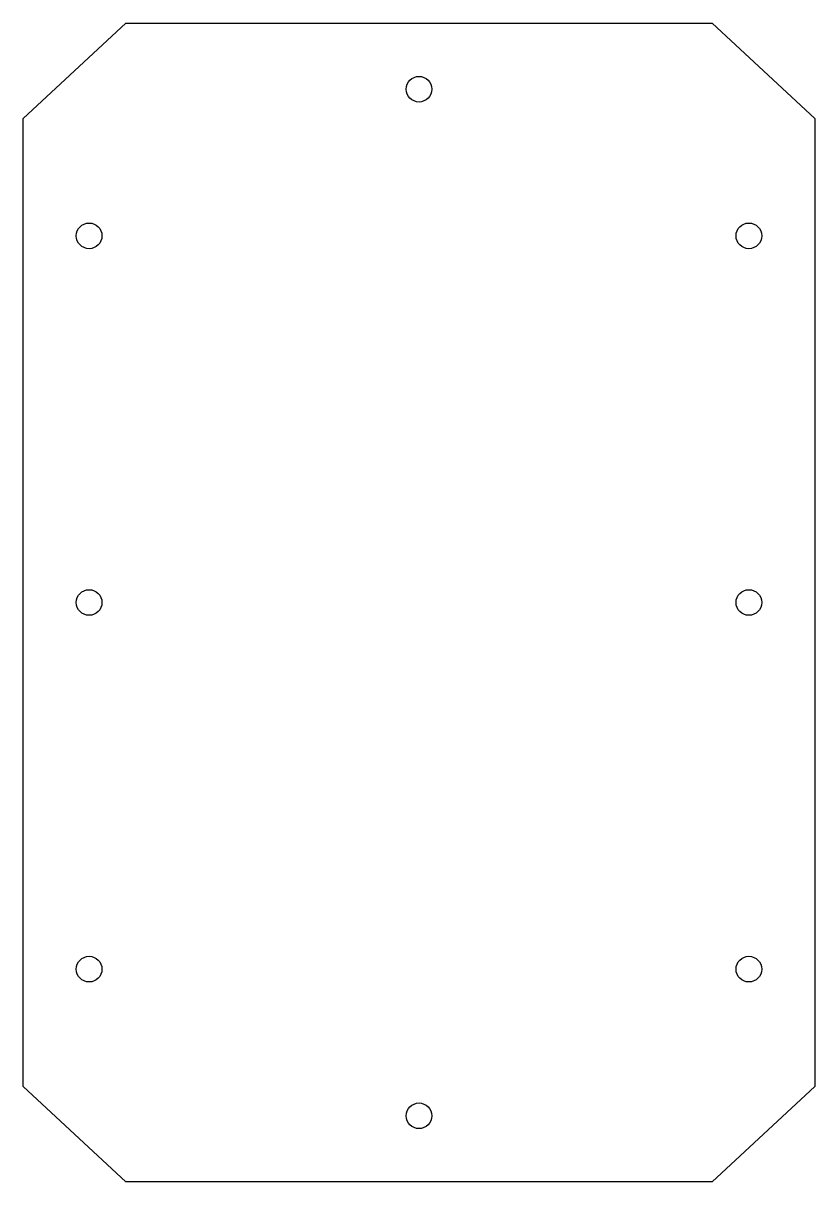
# Model space of a CAD drawing. Header units: millimetres. Extents: x -54 to 54, y -79 to 79.
import ezdxf

# ---------------------------------------------------------------- set-up
doc = ezdxf.new("R2010")
doc.units = ezdxf.units.MM
doc.layers.add('Board', color=18, linetype='Continuous', lineweight=25, true_color=0x000000)
doc.layers.add('Drill holes', color=18, linetype='Continuous', lineweight=25, true_color=0x000000)

msp = doc.modelspace()

# ---------------------------------------------------------------- linework, layer by layer
at = {"layer": 'Board'}
for p, q in [((-54, 66), (-40, 79)), ((-40, 79), (40, 79)), ((40, 79), (54, 66)), ((-54, -66), (-54, 66)), ((54, 66), (54, -66)), ((-40, -79), (-54, -66)), ((54, -66), (40, -79)), ((40, -79), (-40, -79))]:
    msp.add_line(p, q, dxfattribs=at)
at = {"layer": 'Drill holes'}
for centre in [(0, 70), (-45, 50), (45, 50), (-45, 0), (45, 0), (-45, -50), (45, -50), (0, -70)]:
    msp.add_circle(centre, 1.75, dxfattribs=at)

doc.saveas('drawing.dxf')
